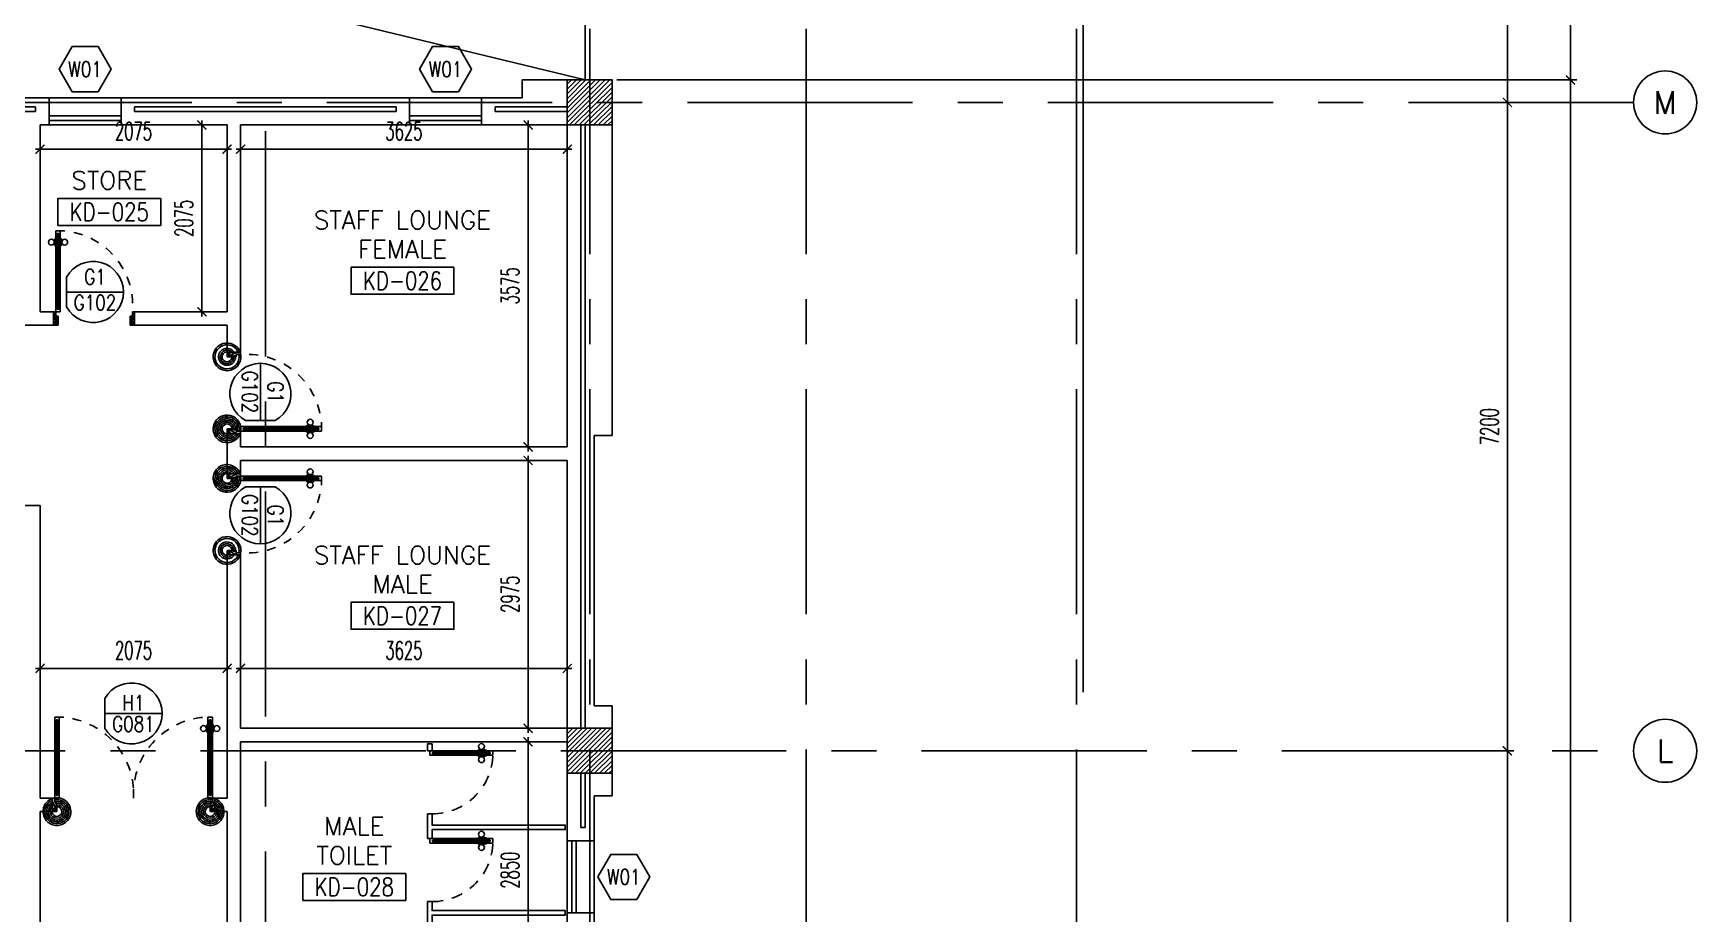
# Model space of a CAD drawing. Extents: x 417866.9 to 417960.2, y 43448 to 43538.2.
# Drawn here: x 417941.76 to 417960.22, y 43516.68 to 43526.46 of the extents above; entities that cross this region are included whole.
import ezdxf
from ezdxf.enums import TextEntityAlignment as Align

# ---------------------------------------------------------------- set-up
doc = ezdxf.new("R2010")
doc.units = 0
doc.header["$MEASUREMENT"] = 0
doc.header["$PDMODE"] = 3
doc.header["$PDSIZE"] = 0.1
doc.linetypes.add('CENTERX2', pattern=[4, 2.5, -0.5, 0.5, -0.5])
doc.linetypes.add('HIDDEN', pattern=[0.375, 0.25, -0.125])
doc.layers.get('0').update_dxf_attribs({"linetype": 'CONTINUOUS'})
doc.layers.get('DEFPOINTS').update_dxf_attribs({"linetype": 'CONTINUOUS'})
for name, color, linetype in [('AX-CR', 2, 'CONTINUOUS'), ('AX-DIM', 4, 'CONTINUOUS'), ('AX-TXT', 6, 'CONTINUOUS'), ('AXES', 11, 'CENTERX2'), ('COL', 2, 'CONTINUOUS'), ('DIM', 4, 'CONTINUOUS'), ('DOOR', 4, 'CONTINUOUS'), ('DOOR-CR', 2, 'CONTINUOUS'), ('DOOR-DIM', 3, 'CONTINUOUS'), ('DOOR-NO', 3, 'CONTINUOUS'), ('HAT', 8, 'CONTINUOUS'), ('INSUL', 7, 'CONTINUOUS'), ('PART', 9, 'CONTINUOUS'), ('RM-BOX', 2, 'CONTINUOUS'), ('RM-NAME', 2, 'CONTINUOUS'), ('RM-NO', 2, 'CONTINUOUS'), ('SLOPE', 8, 'CONTINUOUS'), ('STR', 5, 'CONTINUOUS'), ('WALL', 2, 'CONTINUOUS'), ('WIN', 5, 'CONTINUOUS'), ('WIN-BOX', 3, 'CONTINUOUS'), ('WIN-NO', 5, 'CONTINUOUS')]:
    doc.layers.add(name, color=color, linetype=linetype)
doc.styles.add('ROMANS', font='ROMANS.shx', dxfattribs={"width": 0.6})
doc.dimstyles.new('STANDARD in', dxfattribs={"dimtxt": 0.2, "dimasz": 0.1, "dimexe": 0.07, "dimexo": 0.05, "dimgap": 0.1, "dimtad": 1, "dimdec": 0, "dimlfac": 1000, "dimzin": 0, "dimdsep": 46, "dimtxsty": 'ROMANS', "dimblk": 'ARCHTICK', "dimcen": 0.05, "dimdle": 0.05, "dimclrd": 4, "dimclre": 4, "dimclrt": 2, "dimadec": 0, "dimazin": 0, "dimtfac": 1, "dimtdec": 0, "dimtmove": 2, "dimatfit": 3, "dimfxl": 0, "dimtolj": 1, "dimtzin": 0, "dimarcsym": 0})

# ---------------------------------------------------------------- blocks, each defined once
blk = doc.blocks.new('_ARCHTICK')
at = {"color": 0, "linetype": 'ByBlock', "const_width": 0.15}
blk.add_lwpolyline([(-0.5, -0.5), (0.5, 0.5)], dxfattribs=at)
blk = doc.blocks.new('*D597')
at = {"layer": 'AX-DIM', "color": 4, "lineweight": -2}
for p, q in [((417958.819, 43525.994), (417958.819, 43466.574)), ((417948.236, 43525.944), (417958.889, 43525.944)), ((417948.726, 43466.624), (417958.889, 43466.624))]:
    blk.add_line(p, q, dxfattribs=at)
at = {"layer": 'DEFPOINTS', "color": 0}
for p in [(417948.186, 43525.944), (417948.676, 43466.624), (417958.819, 43466.624)]:
    blk.add_point(p, dxfattribs=at)
at = {"layer": 'AX-DIM', "color": 4, "lineweight": -2, "xscale": 0.1, "yscale": 0.1, "zscale": 0.1}
for p, rotation in [((417958.819, 43525.944), 90), ((417958.819, 43466.624), 270)]:
    blk.add_blockref('_ARCHTICK', p, dxfattribs=dict(at, rotation=rotation))
at = {"layer": 'AX-DIM', "color": 2, "insert": (417958.619, 43496.284), "char_height": 0.2, "attachment_point": 5, "rotation": 90, "style": 'ROMANS'}
blk.add_mtext('\\A1;59320', dxfattribs=at)
blk = doc.blocks.new('*D142')
at = {"layer": 'AX-DIM', "color": 4, "lineweight": -2}
for p, q in [((417957.769, 43525.694), (417958.189, 43525.694)), ((417958.119, 43525.744), (417958.119, 43518.444)), ((417957.769, 43518.494), (417958.189, 43518.494))]:
    blk.add_line(p, q, dxfattribs=at)
at = {"layer": 'DEFPOINTS', "color": 0}
for p in [(417957.719, 43525.694), (417957.719, 43518.494), (417958.119, 43518.494)]:
    blk.add_point(p, dxfattribs=at)
at = {"layer": 'AX-DIM', "color": 4, "lineweight": -2, "xscale": 0.1, "yscale": 0.1, "zscale": 0.1}
for p, rotation in [((417958.119, 43525.694), 90), ((417958.119, 43518.494), 270)]:
    blk.add_blockref('_ARCHTICK', p, dxfattribs=dict(at, rotation=rotation))
at = {"layer": 'AX-DIM', "color": 2, "insert": (417957.919, 43522.094), "char_height": 0.2, "attachment_point": 5, "rotation": 90, "style": 'ROMANS'}
blk.add_mtext('\\A1;7200', dxfattribs=at)
blk = doc.blocks.new('RM1')
at = {"layer": 'RM-BOX'}
blk.add_lwpolyline([(570, -200), (-570, -200), (-570, -500), (570, -500)], close=True, dxfattribs=at)
at = {"layer": 'RM-NAME', "style": 'ROMANS'}
for tag, p in [('ROOMNAME1', (0, 324)), ('ROOMNAME2', (0, 0))]:
    blk.add_attdef(tag, text='', height=200, dxfattribs=at).set_placement(p, align=Align.MIDDLE)
at = {"layer": 'RM-NO', "style": 'ROMANS', "width": 0.8}
blk.add_attdef('ROOMNO', text='', height=200, dxfattribs=at).set_placement((0, -350), align=Align.MIDDLE)
blk = doc.blocks.new('A$C272A55A0')
at = {"layer": 'DOOR', "color": 0, "linetype": 'ByBlock'}
for p, q in [((0, 900), (0, 1050)), ((50, 1050), (0, 1050)), ((25, 950), (50, 950)), ((25, 900), (25, 950)), ((50, 950), (50, 1050)), ((1750, 950), (1750, 1050)), ((1750, 1050), (1800, 1050)), ((1775, 950), (1750, 950)), ((1775, 900), (1775, 950)), ((1800, 1050), (1800, 900)), ((0, 900), (25, 900)), ((75, 900), (25, 900)), ((25, 850), (25, 900)), ((42, 850), (25, 850)), ((58, 870), (42, 870)), ((42, 870), (42, 850)), ((58, 850), (58, 870)), ((75, 850), (58, 850)), ((75, 900), (75, 850)), ((1725, 900), (1775, 900)), ((1725, 900), (1725, 850)), ((1725, 850), (1742, 850)), ((1742, 870), (1758, 870)), ((1742, 850), (1742, 870)), ((1758, 870), (1758, 850)), ((1758, 850), (1775, 850)), ((1800, 900), (1775, 900)), ((1775, 850), (1775, 900)), ((25, 50), (42, 50)), ((25, 50), (25, 0)), ((25, 0), (75, 0)), ((75, 0), (25, 0)), ((42, 50), (42, 30)), ((42, 30), (58, 30)), ((58, 50), (75, 50)), ((58, 50), (58, 30)), ((75, 50), (75, 0)), ((1718, 160), (1709, 160)), ((1709, 95), (1709, 160)), ((1718, 95), (1709, 95)), ((1725, 173), (1718, 173)), ((1718, 173), (1718, 83)), ((1718, 95), (1718, 160)), ((1725, 83), (1718, 83)), ((1742, 50), (1725, 50)), ((1725, 50), (1725, 0)), ((1775, 0), (1725, 0)), ((1725, 0), (1775, 0)), ((1742, 50), (1742, 30)), ((1758, 30), (1742, 30)), ((1775, 50), (1758, 50)), ((1758, 50), (1758, 30)), ((1775, 173), (1782, 173)), ((1775, 83), (1782, 83)), ((1775, 50), (1775, 0)), ((1782, 173), (1782, 83)), ((1782, 160), (1791, 160)), ((1782, 95), (1782, 160)), ((1782, 95), (1791, 95)), ((1791, 95), (1791, 160))]:
    blk.add_line(p, q, dxfattribs=at)
at = {"layer": 'DOOR', "color": 9, "linetype": 'ByBlock'}
for p, q in [((50, 1050), (0, 1010)), ((50, 1050), (0, 937)), ((50, 1050), (37, 950)), ((1750, 1050), (1800, 1010)), ((1750, 1050), (1800, 937)), ((1750, 1050), (1763, 950))]:
    blk.add_line(p, q, dxfattribs=at)
at = {"layer": 'DOOR', "linetype": 'ByBlock'}
for p, q in [((25, 850), (25, 50)), ((42, 850), (42, 50)), ((58, 850), (58, 50)), ((75, 50), (75, 850)), ((1725, 50), (1725, 850)), ((1742, 850), (1742, 50)), ((1758, 850), (1758, 50)), ((1775, 850), (1775, 50))]:
    blk.add_line(p, q, dxfattribs=at)
at = {"layer": 'DOOR', "color": 0, "linetype": 'ByBlock'}
for centre in [(1676, 128), (1824, 128)]:
    blk.add_circle(centre, 32.4, dxfattribs=at)
at = {"layer": 'DOOR', "color": 9, "linetype": 'ByBlock'}
for centre, radius, start, end in [((50, 1050), 54.4, 203.2074, 270), ((50, 1050), 74.4, 227.7764, 270), ((50, 1050), 94.4, 238.0182, 270), ((50, 1050), 114, 244.0838, 257.3774), ((50, 1050), 134, 248.1598, 259.28), ((50, 1050), 34.4, 180, 270), ((50, 1050), 14.4, 180, 270), ((1750, 1050), 14.4, 270, 0), ((1750, 1050), 34.4, 270, 0), ((1750, 1050), 54.4, 270, 336.7926), ((1750, 1050), 74.4, 270, 312.2236), ((1750, 1050), 94.4, 270, 301.9818), ((1750, 1050), 114, 282.6226, 295.9162), ((1750, 1050), 134, 280.72, 291.8402), ((50, 1050), 154, 251.1053, 256.2858), ((1750, 1050), 154, 283.7142, 288.8947)]:
    blk.add_arc(centre, radius, start, end, dxfattribs=at)
at = {"layer": 'DOOR', "linetype": 'HIDDEN', "ltscale": 0.5}
for centre, start, end in [((50, 851), 268.3174, 3.2965), ((1750, 851), 176.7035, 271.6826)]:
    blk.add_arc(centre, 851, start, end, dxfattribs=at)
at = {"layer": 'WALL', "linetype": 'ByBlock'}
blk.add_line((1800, 900), (1800, 1050), dxfattribs=at)
blk = doc.blocks.new('DD1')
at = {"layer": 'DOOR-CR'}
blk.add_line((-316, 0), (316, 0), dxfattribs=at)
blk.add_lwpolyline([(-316, -166, 3.820224), (-316, 166)], format="xyb", close=True, dxfattribs=at)
at = {"layer": 'DOOR-NO', "color": 255, "style": 'ROMANS'}
for tag, width, p in [('G', 0.8, (-22, 156)), ('0000', 0.7, (-22, -136))]:
    blk.add_attdef(tag, text='', height=196, dxfattribs=dict(at, width=width)).set_placement(p, align=Align.MIDDLE)
blk = doc.blocks.new('WW1')
at = {"layer": 'WIN-BOX'}
blk.add_lwpolyline([(144, -250), (289, 0), (144, 250), (-144, 250), (-289, 0), (-144, -250)], close=True, dxfattribs=at)
at = {"layer": 'WIN-NO', "style": 'ROMANS', "width": 0.8}
blk.add_attdef('W00', text='', height=170, dxfattribs=at).set_placement((0, 0), align=Align.MIDDLE)
blk = doc.blocks.new('COL50')
at = {"layer": 'COL'}
blk.add_lwpolyline([(-250, 250), (-250, -250), (250, -250), (250, 250)], close=True, dxfattribs=at)
blk = doc.blocks.new('*X108')
at = {"color": 0}
for p, q in [((253129, 62316), (253614, 62801)), ((253129, 62369), (253561, 62801)), ((253129, 62422), (253508, 62801)), ((253129, 62475), (253455, 62801)), ((253129, 62528), (253402, 62801)), ((253129, 62581), (253349, 62801)), ((253129, 62634), (253296, 62801)), ((253129, 62687), (253243, 62801)), ((253129, 62740), (253190, 62801)), ((253129, 62793), (253136, 62801)), ((253167, 62301), (253629, 62763)), ((253220, 62301), (253629, 62710)), ((253273, 62301), (253629, 62657)), ((253326, 62301), (253629, 62604)), ((253379, 62301), (253629, 62551)), ((253432, 62301), (253629, 62498)), ((253485, 62301), (253629, 62445)), ((253538, 62301), (253629, 62392)), ((253591, 62301), (253629, 62338))]:
    blk.add_line(p, q, dxfattribs=at)
blk = doc.blocks.new('*D153')
at = {"layer": 'AX-DIM', "color": 4, "lineweight": -2}
for p, q in [((417957.769, 43518.494), (417958.189, 43518.494)), ((417958.119, 43518.544), (417958.119, 43511.244)), ((417957.769, 43511.294), (417958.189, 43511.294))]:
    blk.add_line(p, q, dxfattribs=at)
at = {"layer": 'DEFPOINTS', "color": 0}
for p in [(417957.719, 43518.494), (417957.719, 43511.294), (417958.119, 43511.294)]:
    blk.add_point(p, dxfattribs=at)
at = {"layer": 'AX-DIM', "color": 4, "lineweight": -2, "xscale": 0.1, "yscale": 0.1, "zscale": 0.1}
for p, rotation in [((417958.119, 43518.494), 90), ((417958.119, 43511.294), 270)]:
    blk.add_blockref('_ARCHTICK', p, dxfattribs=dict(at, rotation=rotation))
at = {"layer": 'AX-DIM', "color": 2, "insert": (417957.919, 43514.894), "char_height": 0.2, "attachment_point": 5, "rotation": 90, "style": 'ROMANS'}
blk.add_mtext('\\A1;7200', dxfattribs=at)
blk = doc.blocks.new('AXR')
at = {"layer": 'AX-CR'}
blk.add_circle((350, 0), 350, dxfattribs=at)
at = {"layer": 'AX-TXT', "style": 'ROMANS'}
blk.add_attdef('AX', text='', height=250, dxfattribs=at).set_placement((350, 0), align=Align.MIDDLE)
blk = doc.blocks.new('*D154')
at = {"layer": 'AX-DIM', "color": 4, "linetype": 'ByBlock', "lineweight": -2}
for p, q in [((417950.976, 43535.969), (417958.889, 43535.969)), ((417958.819, 43536.019), (417958.819, 43525.894)), ((417958.169, 43525.944), (417958.889, 43525.944))]:
    blk.add_line(p, q, dxfattribs=at)
at = {"layer": 'DEFPOINTS', "color": 0, "linetype": 'ByBlock'}
for p in [(417950.926, 43535.969), (417958.119, 43525.944), (417958.819, 43525.944)]:
    blk.add_point(p, dxfattribs=at)
at = {"layer": 'AX-DIM', "color": 4, "linetype": 'ByBlock', "lineweight": -2, "xscale": 0.1, "yscale": 0.1, "zscale": 0.1}
for p, rotation in [((417958.819, 43535.969), 90), ((417958.819, 43525.944), 270)]:
    blk.add_blockref('_ARCHTICK', p, dxfattribs=dict(at, rotation=rotation))
at = {"layer": 'AX-DIM', "color": 2, "linetype": 'ByBlock', "insert": (417958.619, 43530.957), "char_height": 0.2, "attachment_point": 5, "rotation": 90, "style": 'ROMANS'}
blk.add_mtext('\\A1;10025', dxfattribs=at)
blk = doc.blocks.new('*X107')
at = {"color": 0}
for p, q in [((253129, 69528), (253601, 70001)), ((253129, 69581), (253548, 70001)), ((253129, 69634), (253495, 70001)), ((253129, 69687), (253442, 70001)), ((253129, 69740), (253389, 70001)), ((253129, 69793), (253336, 70001)), ((253129, 69846), (253283, 70001)), ((253129, 69900), (253230, 70001)), ((253129, 69953), (253177, 70001)), ((253154, 69501), (253629, 69975)), ((253207, 69501), (253629, 69922)), ((253260, 69501), (253629, 69869)), ((253313, 69501), (253629, 69816)), ((253366, 69501), (253629, 69763)), ((253419, 69501), (253629, 69710)), ((253473, 69501), (253629, 69657)), ((253526, 69501), (253629, 69604)), ((253579, 69501), (253629, 69551))]:
    blk.add_line(p, q, dxfattribs=at)
blk = doc.blocks.new('*D157')
at = {"layer": 'AX-DIM', "color": 4, "lineweight": -2}
for p, q in [((417957.769, 43528.094), (417958.189, 43528.094)), ((417958.119, 43528.144), (417958.119, 43525.644)), ((417957.769, 43525.694), (417958.189, 43525.694))]:
    blk.add_line(p, q, dxfattribs=at)
at = {"layer": 'DEFPOINTS', "color": 0}
for p in [(417957.719, 43528.094), (417957.719, 43525.694), (417958.119, 43525.694)]:
    blk.add_point(p, dxfattribs=at)
at = {"layer": 'AX-DIM', "color": 4, "lineweight": -2, "xscale": 0.1, "yscale": 0.1, "zscale": 0.1}
for p, rotation in [((417958.119, 43528.094), 90), ((417958.119, 43525.694), 270)]:
    blk.add_blockref('_ARCHTICK', p, dxfattribs=dict(at, rotation=rotation))
at = {"layer": 'AX-DIM', "color": 2, "insert": (417957.919, 43526.894), "char_height": 0.2, "attachment_point": 5, "rotation": 90, "style": 'ROMANS'}
blk.add_mtext('\\A1;2400', dxfattribs=at)
blk = doc.blocks.new('*D411')
at = {"layer": 'AX-DIM', "color": 4, "lineweight": -2}
for p, q in [((417948.137, 43537.08), (417953.462, 43537.08)), ((417948.187, 43536.43), (417948.187, 43537.15)), ((417953.412, 43519.144), (417953.412, 43537.15))]:
    blk.add_line(p, q, dxfattribs=at)
at = {"layer": 'DEFPOINTS', "color": 0}
for p in [(417953.412, 43537.08), (417948.187, 43536.38), (417953.412, 43519.094)]:
    blk.add_point(p, dxfattribs=at)
at = {"layer": 'AX-DIM', "color": 4, "lineweight": -2, "xscale": 0.1, "yscale": 0.1, "zscale": 0.1, "rotation": 180}
blk.add_blockref('_ARCHTICK', (417948.187, 43537.08), dxfattribs=at)
at = {"layer": 'AX-DIM', "color": 4, "lineweight": -2, "xscale": 0.1, "yscale": 0.1, "zscale": 0.1}
blk.add_blockref('_ARCHTICK', (417953.412, 43537.08), dxfattribs=at)
at = {"layer": 'AX-DIM', "color": 2, "insert": (417950.799, 43537.28), "char_height": 0.2, "attachment_point": 5, "style": 'ROMANS'}
blk.add_mtext('\\A1;5225', dxfattribs=at)
blk = doc.blocks.new('DOOR90')
at = {"layer": 'DOOR', "color": 7, "linetype": 'ByBlock'}
for p, q in [((-150, 0), (0, 0)), ((-150, 0), (-150, -25)), ((0, -50), (-114, 0)), ((0, -50), (-40, 0)), ((0, -50), (0, 0)), ((-1000, -25), (-1050, -25)), ((-1050, -75), (-1050, -25)), ((-1050, -25), (-1050, -75)), ((-1000, -75), (-1050, -75)), ((-1000, -42), (-1020, -42)), ((-1020, -42), (-1020, -58)), ((-1000, -58), (-1020, -58)), ((-1000, -25), (-1000, -42)), ((-1000, -58), (-1000, -75)), ((-878, -18), (-968, -18)), ((-968, -25), (-968, -18)), ((-968, -75), (-968, -82)), ((-878, -82), (-968, -82)), ((-955, -9), (-890, -9)), ((-955, -18), (-955, -9)), ((-955, -18), (-890, -18)), ((-955, -82), (-890, -82)), ((-955, -82), (-955, -91)), ((-955, -91), (-890, -91)), ((-890, -18), (-890, -9)), ((-890, -82), (-890, -91)), ((-878, -25), (-878, -18)), ((-878, -75), (-878, -82)), ((-200, -25), (-150, -25)), ((-200, -42), (-200, -25)), ((-180, -42), (-200, -42)), ((-200, -58), (-180, -58)), ((-200, -75), (-200, -58)), ((-150, -75), (-200, -75)), ((-180, -58), (-180, -42)), ((-150, -25), (-100, -25)), ((-150, -75), (-150, -25)), ((-100, -25), (-100, -50)), ((0, -50), (-100, -37)), ((-100, -50), (0, -50)), ((-150, -875), (-100, -875)), ((-150, -900), (-150, -875)), ((-150, -900), (0, -900)), ((0, -900), (-150, -900)), ((0, -850), (-114, -900)), ((-100, -875), (-100, -850)), ((0, -850), (-100, -863)), ((-100, -850), (0, -850)), ((0, -850), (-40, -900)), ((0, -850), (0, -900))]:
    blk.add_line(p, q, dxfattribs=at)
at = {"layer": 'DOOR', "linetype": 'ByBlock'}
for p, q in [((-200, -25), (-1000, -25)), ((-200, -42), (-1000, -42)), ((-200, -58), (-1000, -58)), ((-1000, -75), (-200, -75))]:
    blk.add_line(p, q, dxfattribs=at)
at = {"layer": 'DOOR', "color": 7, "linetype": 'ByBlock'}
for centre in [(-923, 24), (-923, -124)]:
    blk.add_circle(centre, 32.4, dxfattribs=at)
for centre, radius, start, end in [((0, -50), 154, 161.1053, 166.2858), ((0, -50), 94.4, 148.0182, 180), ((0, -50), 134, 158.1598, 169.28), ((0, -50), 114, 154.0838, 167.3774), ((0, -50), 74.4, 137.7764, 180), ((0, -50), 54.4, 113.2074, 180), ((0, -50), 34.4, 90, 180), ((0, -50), 14.4, 90, 180), ((0, -850), 154, 193.7142, 198.8947), ((0, -850), 134, 190.72, 201.8402), ((0, -850), 94.4, 180, 211.9818), ((0, -850), 74.4, 180, 222.2236), ((0, -850), 54.4, 180, 246.7926), ((0, -850), 34.4, 180, 270), ((0, -850), 14.4, 180, 270)]:
    blk.add_arc(centre, radius, start, end, dxfattribs=at)
at = {"layer": 'DOOR', "linetype": 'HIDDEN', "ltscale": 0.5}
blk.add_arc((-222, -50), 828, 178.2701, 275.003, dxfattribs=at)
blk = doc.blocks.new('*D313')
at = {"layer": 'DEFPOINTS', "color": 0}
for p in [(417941.837, 43525.444), (417943.912, 43525.444), (417943.912, 43525.175)]:
    blk.add_point(p, dxfattribs=at)
at = {"layer": 'DIM', "color": 4, "lineweight": -2}
for p, q in [((417941.837, 43525.394), (417941.837, 43525.105)), ((417943.912, 43525.394), (417943.912, 43525.105)), ((417941.787, 43525.175), (417943.962, 43525.175))]:
    blk.add_line(p, q, dxfattribs=at)
at = {"layer": 'DIM', "color": 4, "lineweight": -2, "xscale": 0.1, "yscale": 0.1, "zscale": 0.1, "rotation": 180}
blk.add_blockref('_ARCHTICK', (417941.837, 43525.175), dxfattribs=at)
at = {"layer": 'DIM', "color": 4, "lineweight": -2, "xscale": 0.1, "yscale": 0.1, "zscale": 0.1}
blk.add_blockref('_ARCHTICK', (417943.912, 43525.175), dxfattribs=at)
at = {"layer": 'DIM', "color": 2, "insert": (417942.874, 43525.375), "char_height": 0.2, "attachment_point": 5, "style": 'ROMANS'}
blk.add_mtext('\\A1;2075', dxfattribs=at)
blk = doc.blocks.new('*D314')
at = {"layer": 'DEFPOINTS', "color": 0}
for p in [(417943.734, 43525.444), (417943.633, 43523.369), (417943.734, 43523.369)]:
    blk.add_point(p, dxfattribs=at)
at = {"layer": 'DIM', "color": 4, "lineweight": -2}
for p, q in [((417943.684, 43525.444), (417943.563, 43525.444)), ((417943.633, 43525.494), (417943.633, 43523.319)), ((417943.684, 43523.369), (417943.563, 43523.369))]:
    blk.add_line(p, q, dxfattribs=at)
at = {"layer": 'DIM', "color": 4, "lineweight": -2, "xscale": 0.1, "yscale": 0.1, "zscale": 0.1}
for p, rotation in [((417943.633, 43525.444), 90), ((417943.633, 43523.369), 270)]:
    blk.add_blockref('_ARCHTICK', p, dxfattribs=dict(at, rotation=rotation))
at = {"layer": 'DIM', "color": 2, "insert": (417943.433, 43524.407), "char_height": 0.2, "attachment_point": 5, "rotation": 90, "style": 'ROMANS'}
blk.add_mtext('\\A1;2075', dxfattribs=at)
blk = doc.blocks.new('*D315')
at = {"layer": 'DEFPOINTS', "color": 0}
for p in [(417947.687, 43525.175), (417944.062, 43524.811), (417947.687, 43524.811)]:
    blk.add_point(p, dxfattribs=at)
at = {"layer": 'DIM', "color": 4, "lineweight": -2}
for p, q in [((417944.062, 43524.861), (417944.062, 43525.245)), ((417947.687, 43524.861), (417947.687, 43525.245)), ((417944.012, 43525.175), (417947.737, 43525.175))]:
    blk.add_line(p, q, dxfattribs=at)
at = {"layer": 'DIM', "color": 4, "lineweight": -2, "xscale": 0.1, "yscale": 0.1, "zscale": 0.1, "rotation": 180}
blk.add_blockref('_ARCHTICK', (417944.062, 43525.175), dxfattribs=at)
at = {"layer": 'DIM', "color": 4, "lineweight": -2, "xscale": 0.1, "yscale": 0.1, "zscale": 0.1}
blk.add_blockref('_ARCHTICK', (417947.687, 43525.175), dxfattribs=at)
at = {"layer": 'DIM', "color": 2, "insert": (417945.874, 43525.375), "char_height": 0.2, "attachment_point": 5, "style": 'ROMANS'}
blk.add_mtext('\\A1;3625', dxfattribs=at)
blk = doc.blocks.new('*D316')
at = {"layer": 'DEFPOINTS', "color": 0}
for p in [(417947.212, 43525.444), (417947.212, 43521.869), (417947.252, 43521.869)]:
    blk.add_point(p, dxfattribs=at)
at = {"layer": 'DIM', "color": 4, "lineweight": -2}
for p, q in [((417947.252, 43525.494), (417947.252, 43521.819)), ((417947.262, 43525.444), (417947.322, 43525.444)), ((417947.262, 43521.869), (417947.322, 43521.869))]:
    blk.add_line(p, q, dxfattribs=at)
at = {"layer": 'DIM', "color": 4, "lineweight": -2, "xscale": 0.1, "yscale": 0.1, "zscale": 0.1}
for p, rotation in [((417947.252, 43525.444), 90), ((417947.252, 43521.869), 270)]:
    blk.add_blockref('_ARCHTICK', p, dxfattribs=dict(at, rotation=rotation))
at = {"layer": 'DIM', "color": 2, "insert": (417947.052, 43523.657), "char_height": 0.2, "attachment_point": 5, "rotation": 90, "style": 'ROMANS'}
blk.add_mtext('\\A1;3575', dxfattribs=at)
blk = doc.blocks.new('*D317')
at = {"layer": 'DEFPOINTS', "color": 0}
for p in [(417947.687, 43521.719), (417947.252, 43518.744), (417947.687, 43518.744)]:
    blk.add_point(p, dxfattribs=at)
at = {"layer": 'DIM', "color": 4, "lineweight": -2}
for p, q in [((417947.252, 43521.769), (417947.252, 43518.694)), ((417947.637, 43521.719), (417947.182, 43521.719)), ((417947.637, 43518.744), (417947.182, 43518.744))]:
    blk.add_line(p, q, dxfattribs=at)
at = {"layer": 'DIM', "color": 4, "lineweight": -2, "xscale": 0.1, "yscale": 0.1, "zscale": 0.1}
for p, rotation in [((417947.252, 43521.719), 90), ((417947.252, 43518.744), 270)]:
    blk.add_blockref('_ARCHTICK', p, dxfattribs=dict(at, rotation=rotation))
at = {"layer": 'DIM', "color": 2, "insert": (417947.052, 43520.232), "char_height": 0.2, "attachment_point": 5, "rotation": 90, "style": 'ROMANS'}
blk.add_mtext('\\A1;2975', dxfattribs=at)
blk = doc.blocks.new('*D318')
at = {"layer": 'DEFPOINTS', "color": 0}
for p in [(417944.062, 43519.41), (417944.062, 43519.212), (417947.687, 43519.212)]:
    blk.add_point(p, dxfattribs=at)
at = {"layer": 'DIM', "color": 4, "lineweight": -2}
for p, q in [((417947.737, 43519.41), (417944.012, 43519.41)), ((417944.062, 43519.262), (417944.062, 43519.48)), ((417947.687, 43519.262), (417947.687, 43519.48))]:
    blk.add_line(p, q, dxfattribs=at)
at = {"layer": 'DIM', "color": 4, "lineweight": -2, "xscale": 0.1, "yscale": 0.1, "zscale": 0.1, "rotation": 180}
blk.add_blockref('_ARCHTICK', (417944.062, 43519.41), dxfattribs=at)
at = {"layer": 'DIM', "color": 4, "lineweight": -2, "xscale": 0.1, "yscale": 0.1, "zscale": 0.1}
blk.add_blockref('_ARCHTICK', (417947.687, 43519.41), dxfattribs=at)
at = {"layer": 'DIM', "color": 2, "insert": (417945.874, 43519.61), "char_height": 0.2, "attachment_point": 5, "style": 'ROMANS'}
blk.add_mtext('\\A1;3625', dxfattribs=at)
blk = doc.blocks.new('*D319')
at = {"layer": 'DEFPOINTS', "color": 0}
for p in [(417941.837, 43519.877), (417943.912, 43519.877), (417941.837, 43519.41)]:
    blk.add_point(p, dxfattribs=at)
at = {"layer": 'DIM', "color": 4, "lineweight": -2}
for p, q in [((417941.837, 43519.827), (417941.837, 43519.34)), ((417943.912, 43519.827), (417943.912, 43519.34)), ((417943.962, 43519.41), (417941.787, 43519.41))]:
    blk.add_line(p, q, dxfattribs=at)
at = {"layer": 'DIM', "color": 4, "lineweight": -2, "xscale": 0.1, "yscale": 0.1, "zscale": 0.1, "rotation": 180}
blk.add_blockref('_ARCHTICK', (417941.837, 43519.41), dxfattribs=at)
at = {"layer": 'DIM', "color": 4, "lineweight": -2, "xscale": 0.1, "yscale": 0.1, "zscale": 0.1}
blk.add_blockref('_ARCHTICK', (417943.912, 43519.41), dxfattribs=at)
at = {"layer": 'DIM', "color": 2, "insert": (417942.874, 43519.61), "char_height": 0.2, "attachment_point": 5, "style": 'ROMANS'}
blk.add_mtext('\\A1;2075', dxfattribs=at)
blk = doc.blocks.new('*D331')
at = {"layer": 'DEFPOINTS', "color": 0}
for p in [(417947.502, 43518.594), (417947.252, 43515.744), (417947.502, 43515.744)]:
    blk.add_point(p, dxfattribs=at)
at = {"layer": 'DIM', "color": 4, "lineweight": -2}
for p, q in [((417947.452, 43518.594), (417947.182, 43518.594)), ((417947.252, 43518.644), (417947.252, 43515.694)), ((417947.452, 43515.744), (417947.182, 43515.744))]:
    blk.add_line(p, q, dxfattribs=at)
at = {"layer": 'DIM', "color": 4, "lineweight": -2, "xscale": 0.1, "yscale": 0.1, "zscale": 0.1}
for p, rotation in [((417947.252, 43518.594), 90), ((417947.252, 43515.744), 270)]:
    blk.add_blockref('_ARCHTICK', p, dxfattribs=dict(at, rotation=rotation))
at = {"layer": 'DIM', "color": 2, "insert": (417947.052, 43517.169), "char_height": 0.2, "attachment_point": 5, "rotation": 90, "style": 'ROMANS'}
blk.add_mtext('\\A1;2850', dxfattribs=at)

msp = doc.modelspace()

# ---------------------------------------------------------------- linework, layer by layer
at = {"layer": 'AXES'}
for p, q in [((417947.9366, 43460.01), (417947.9366, 43537.5491)), ((417950.3366, 43460.01), (417950.3366, 43537.5491)), ((417953.3366, 43460.01), (417953.3366, 43537.5491)), ((417959.5194, 43525.6943), (417889.6966, 43525.6943)), ((417944.3366, 43466.8743), (417944.3366, 43525.6943)), ((417867.6171, 43518.4943), (417959.5152, 43518.4943))]:
    msp.add_line(p, q, dxfattribs=at)
at = {"layer": 'COL'}
msp.add_lwpolyline([(417948.1866, 43525.4443), (417948.1866, 43525.9443), (417947.6866, 43525.9443), (417947.6866, 43525.4443)], close=True, dxfattribs=at)
at = {"layer": 'DOOR', "color": 97, "linetype": 'ByBlock'}
for p, q in [((417946.2116, 43518.4943), (417946.1616, 43518.4943)), ((417946.1616, 43518.4443), (417946.1616, 43518.4943)), ((417946.1616, 43518.4443), (417946.2116, 43518.4443)), ((417946.1916, 43518.4773), (417946.2116, 43518.4773)), ((417946.1916, 43518.4613), (417946.1916, 43518.4773)), ((417946.2116, 43518.4613), (417946.1916, 43518.4613)), ((417946.2116, 43518.4943), (417946.8116, 43518.4943)), ((417946.2116, 43518.4773), (417946.2116, 43518.4943)), ((417946.2116, 43518.4773), (417946.8116, 43518.4773)), ((417946.2116, 43518.4613), (417946.8116, 43518.4613)), ((417946.2116, 43518.4443), (417946.2116, 43518.4613)), ((417946.8116, 43518.4443), (417946.2116, 43518.4443)), ((417946.7019, 43518.5015), (417946.7019, 43518.5105)), ((417946.7667, 43518.5105), (417946.7019, 43518.5105)), ((417946.7667, 43518.5015), (417946.7019, 43518.5015)), ((417946.7019, 43518.4371), (417946.7019, 43518.4281)), ((417946.7667, 43518.4371), (417946.7019, 43518.4371)), ((417946.7667, 43518.4281), (417946.7019, 43518.4281)), ((417946.7667, 43518.5015), (417946.7667, 43518.5105)), ((417946.7667, 43518.4371), (417946.7667, 43518.4281)), ((417946.7793, 43518.4943), (417946.7793, 43518.5015)), ((417946.7893, 43518.5015), (417946.7793, 43518.5015)), ((417946.7793, 43518.4443), (417946.7793, 43518.4371)), ((417946.7893, 43518.4371), (417946.7793, 43518.4371)), ((417946.7893, 43518.4943), (417946.7893, 43518.5015)), ((417946.7893, 43518.4443), (417946.7893, 43518.4371)), ((417946.8116, 43518.4943), (417946.8116, 43518.4773)), ((417946.8116, 43518.4943), (417946.8616, 43518.4943)), ((417946.8116, 43518.4773), (417946.8316, 43518.4773)), ((417946.8116, 43518.4613), (417946.8116, 43518.4443)), ((417946.8116, 43518.4613), (417946.8316, 43518.4613)), ((417946.8116, 43518.4443), (417946.8616, 43518.4443)), ((417946.8316, 43518.4773), (417946.8316, 43518.4613)), ((417946.8616, 43518.4943), (417946.8616, 43518.4443)), ((417946.8616, 43518.4443), (417946.8616, 43518.4943)), ((417946.2116, 43517.5193), (417946.1616, 43517.5193)), ((417946.1616, 43517.4693), (417946.1616, 43517.5193)), ((417946.1916, 43517.5023), (417946.2116, 43517.5023)), ((417946.1916, 43517.4863), (417946.1916, 43517.5023)), ((417946.2116, 43517.4863), (417946.1916, 43517.4863)), ((417946.2116, 43517.5193), (417946.8116, 43517.5193)), ((417946.2116, 43517.5023), (417946.2116, 43517.5193)), ((417946.2116, 43517.5023), (417946.8116, 43517.5023)), ((417946.2116, 43517.4863), (417946.8116, 43517.4863)), ((417946.2116, 43517.4693), (417946.2116, 43517.4863)), ((417946.7019, 43517.5265), (417946.7019, 43517.5355)), ((417946.7667, 43517.5355), (417946.7019, 43517.5355)), ((417946.7667, 43517.5265), (417946.7019, 43517.5265)), ((417946.7667, 43517.5265), (417946.7667, 43517.5355)), ((417946.7793, 43517.5193), (417946.7793, 43517.5265)), ((417946.7893, 43517.5265), (417946.7793, 43517.5265)), ((417946.7893, 43517.5193), (417946.7893, 43517.5265)), ((417946.8116, 43517.5193), (417946.8116, 43517.5023)), ((417946.8116, 43517.5193), (417946.8616, 43517.5193)), ((417946.8116, 43517.5023), (417946.8316, 43517.5023)), ((417946.8116, 43517.4863), (417946.8116, 43517.4693)), ((417946.8116, 43517.4863), (417946.8316, 43517.4863)), ((417946.8316, 43517.5023), (417946.8316, 43517.4863)), ((417946.8616, 43517.5193), (417946.8616, 43517.4693)), ((417946.8616, 43517.4693), (417946.8616, 43517.5193)), ((417946.1616, 43517.4693), (417946.2116, 43517.4693)), ((417946.8116, 43517.4693), (417946.2116, 43517.4693)), ((417946.7019, 43517.4621), (417946.7019, 43517.4531)), ((417946.7667, 43517.4621), (417946.7019, 43517.4621)), ((417946.7667, 43517.4531), (417946.7019, 43517.4531)), ((417946.7667, 43517.4621), (417946.7667, 43517.4531)), ((417946.7793, 43517.4693), (417946.7793, 43517.4621)), ((417946.7893, 43517.4621), (417946.7793, 43517.4621)), ((417946.7893, 43517.4693), (417946.7893, 43517.4621)), ((417946.8116, 43517.4693), (417946.8616, 43517.4693))]:
    msp.add_line(p, q, dxfattribs=at)
for centre in [(417946.7343, 43518.5429), (417946.7343, 43518.3958), (417946.7343, 43517.5679), (417946.7343, 43517.4208)]:
    msp.add_circle(centre, 0.0324, dxfattribs=at)
at = {"layer": 'DOOR', "color": 97, "linetype": 'HIDDEN', "ltscale": 0.5}
for centre in [(417946.1871, 43518.4693), (417946.1871, 43517.4943)]:
    msp.add_arc(centre, 0.675, 269.96077, 2.12255, dxfattribs=at)
at = {"layer": 'INSUL'}
for p, q in [((417940.9866, 43525.6443), (417941.7866, 43525.6443)), ((417941.7866, 43525.6443), (417941.7866, 43525.5943)), ((417942.8866, 43525.6443), (417942.8866, 43525.5943)), ((417942.8866, 43525.6443), (417945.7866, 43525.6443)), ((417945.7866, 43525.6443), (417945.7866, 43525.5943)), ((417946.8866, 43525.6443), (417947.6866, 43525.6443)), ((417946.8866, 43525.6443), (417946.8866, 43525.5943)), ((417940.9866, 43525.5943), (417941.7866, 43525.5943)), ((417942.8866, 43525.5943), (417945.7866, 43525.5943)), ((417946.8866, 43525.5943), (417947.6866, 43525.5943)), ((417947.8366, 43518.7443), (417947.8366, 43525.4443)), ((417947.8866, 43518.7443), (417947.8866, 43525.4443)), ((417947.8366, 43518.2443), (417947.8366, 43517.6443)), ((417947.8866, 43518.2443), (417947.8866, 43517.6443)), ((417947.8866, 43517.6443), (417947.8366, 43517.6443))]:
    msp.add_line(p, q, dxfattribs=at)
at = {"layer": 'PART'}
msp.add_line((417946.1866, 43518.4943), (417946.1366, 43518.4943), dxfattribs=at)
for points in [[(417946.1366, 43518.5713), (417946.1866, 43518.5713), (417946.1866, 43518.4943), (417946.1366, 43518.4943)], [(417946.1366, 43517.7943), (417946.1866, 43517.7943), (417946.1866, 43517.6693), (417947.6636, 43517.6693), (417947.6636, 43517.6193), (417946.1866, 43517.6193), (417946.1866, 43517.5193), (417946.1366, 43517.5193)], [(417946.1366, 43516.8193), (417946.1866, 43516.8193), (417946.1866, 43516.7193), (417947.6636, 43516.7193), (417947.6636, 43516.6693), (417946.1866, 43516.6693), (417946.1866, 43516.5693), (417946.1366, 43516.5693)]]:
    msp.add_lwpolyline(points, close=True, dxfattribs=at)
at = {"layer": 'SLOPE', "color": 5}
msp.add_line((417940.9866, 43527.6193), (417947.8866, 43525.9443), dxfattribs=at)
at = {"layer": 'STR'}
msp.add_line((417947.8866, 43525.9443), (417947.8866, 43529.2943), dxfattribs=at)
at = {"layer": 'WALL'}
for p, q in [((417947.1866, 43525.9443), (417947.1866, 43525.7443)), ((417948.1866, 43525.9443), (417947.1866, 43525.9443)), ((417948.1866, 43521.9943), (417948.1866, 43525.9443)), ((417941.2372, 43525.7443), (417941.9366, 43525.7443)), ((417941.9366, 43525.7443), (417941.9366, 43525.4443)), ((417942.7366, 43525.7443), (417942.7366, 43525.4443)), ((417942.7366, 43525.7443), (417945.9366, 43525.7443)), ((417945.9366, 43525.7443), (417945.9366, 43525.4443)), ((417946.7366, 43525.7443), (417946.7366, 43525.4443)), ((417947.1866, 43525.7443), (417946.7366, 43525.7443)), ((417941.8366, 43523.3693), (417941.8366, 43525.4443)), ((417941.8366, 43525.4443), (417941.9366, 43525.4443)), ((417942.7366, 43525.4443), (417943.9116, 43525.4443)), ((417943.9116, 43525.4443), (417943.9116, 43523.3693)), ((417944.0616, 43522.9193), (417944.0616, 43525.4443)), ((417944.0616, 43525.4443), (417945.9366, 43525.4443)), ((417947.6866, 43525.4443), (417946.7366, 43525.4443)), ((417947.6866, 43521.8693), (417947.6866, 43525.4443)), ((417941.5366, 43523.2193), (417941.9866, 43523.2193)), ((417941.8366, 43523.3693), (417941.9866, 43523.3693)), ((417941.9866, 43523.2193), (417941.9866, 43523.3693)), ((417942.8866, 43523.2193), (417942.8866, 43523.3693)), ((417942.8866, 43523.3693), (417943.9116, 43523.3693)), ((417942.8866, 43523.2193), (417943.9116, 43523.2193)), ((417943.9116, 43523.2193), (417943.9116, 43522.9193)), ((417944.0616, 43522.9193), (417943.9116, 43522.9193)), ((417944.0616, 43522.0193), (417943.9116, 43522.0193)), ((417943.9116, 43522.0193), (417943.9116, 43521.5693)), ((417944.0616, 43521.8693), (417944.0616, 43522.0193)), ((417947.9866, 43518.9943), (417947.9866, 43521.9943)), ((417948.1866, 43521.9943), (417947.9866, 43521.9943)), ((417947.6866, 43521.8693), (417944.0616, 43521.8693)), ((417944.0616, 43521.5693), (417943.9116, 43521.5693)), ((417947.6866, 43521.7193), (417944.0616, 43521.7193)), ((417944.0616, 43521.5693), (417944.0616, 43521.7193)), ((417947.6866, 43518.7443), (417947.6866, 43521.7193)), ((417941.8366, 43521.2193), (417938.0116, 43521.2193)), ((417941.8366, 43521.2193), (417941.8366, 43517.9693)), ((417941.8366, 43517.9693), (417941.8366, 43521.2193)), ((417944.0616, 43520.6693), (417943.9116, 43520.6693)), ((417943.9116, 43520.6693), (417943.9116, 43517.9693)), ((417944.0616, 43518.7443), (417944.0616, 43520.6693)), ((417948.1866, 43518.9943), (417947.9866, 43518.9943)), ((417948.1866, 43518.9943), (417948.1866, 43517.9943)), ((417947.6866, 43518.8818), (417947.6866, 43518.7443)), ((417947.6866, 43518.7443), (417944.0616, 43518.7443)), ((417947.6866, 43518.5943), (417944.0616, 43518.5943)), ((417944.0616, 43515.7443), (417944.0616, 43518.5943)), ((417947.6866, 43518.2443), (417947.6866, 43517.4943)), ((417941.9741, 43517.9693), (417941.8366, 43517.9693)), ((417941.9741, 43517.9693), (417941.9741, 43517.8193)), ((417943.9116, 43517.9693), (417943.7741, 43517.9693)), ((417943.7741, 43517.9693), (417943.7741, 43517.8193)), ((417947.9866, 43517.9943), (417947.9866, 43517.4943)), ((417948.1866, 43517.9943), (417947.9866, 43517.9943)), ((417941.8366, 43517.8193), (417941.8366, 43508.9693)), ((417941.9741, 43517.8193), (417941.8366, 43517.8193)), ((417941.8366, 43517.8193), (417941.8366, 43517.3693)), ((417943.9116, 43517.8193), (417943.7741, 43517.8193)), ((417943.9116, 43517.8193), (417943.9116, 43514.1693)), ((417943.9116, 43517.8193), (417943.9116, 43517.3693)), ((417947.9866, 43517.4943), (417947.6866, 43517.4943)), ((417947.6866, 43516.6943), (417947.6866, 43515.2943)), ((417947.9866, 43516.6943), (417947.6866, 43516.6943)), ((417947.9866, 43516.6943), (417947.9866, 43515.2943))]:
    msp.add_line(p, q, dxfattribs=at)
at = {"layer": 'WIN'}
for p, q in [((417941.9366, 43525.7443), (417942.7366, 43525.7443)), ((417945.9366, 43525.7443), (417946.7366, 43525.7443)), ((417941.9366, 43525.5443), (417942.7366, 43525.5443)), ((417941.9366, 43525.4943), (417942.7366, 43525.4943)), ((417941.9366, 43525.4443), (417942.7366, 43525.4443)), ((417945.9366, 43525.5443), (417946.7366, 43525.5443)), ((417945.9366, 43525.4943), (417946.7366, 43525.4943)), ((417945.9366, 43525.4443), (417946.7366, 43525.4443)), ((417947.6866, 43517.4943), (417947.6866, 43516.6943)), ((417947.7366, 43517.4943), (417947.7366, 43516.6943)), ((417947.7866, 43517.4943), (417947.7866, 43516.6943)), ((417947.9866, 43517.4943), (417947.9866, 43516.6943))]:
    msp.add_line(p, q, dxfattribs=at)

# ---------------------------------------------------------------- block references
at = {"layer": 'AXES', "xscale": 0.001000000047497451, "yscale": 0.0009999999892897904, "zscale": 0.001}
for p, values in [((417959.5194, 43525.6943), {'AX': 'M'}), ((417959.5194, 43518.4943), {'AX': 'L'})]:
    msp.add_blockref('AXR', p, dxfattribs=at).add_auto_attribs(values)
at = {"layer": 'COL', "xscale": -0.001000000047497451, "yscale": 0.0009999999892897904, "zscale": 0.001}
msp.add_blockref('COL50', (417947.9366, 43518.4943), dxfattribs=at)
at = {"layer": 'DOOR', "color": 0, "xscale": -0.001000000047497451, "yscale": 0.0009999999892897904, "zscale": 0.001, "rotation": 180}
msp.add_blockref('A$C272A55A0', (417941.9741, 43518.8697), dxfattribs=at)
at = {"layer": 'DOOR-DIM', "yscale": 0.0009999999892897904, "zscale": 0.001}
for p, xscale, rotation in [((417941.9866, 43523.2193), -0.0009999999892897904, 90), ((417943.9116, 43522.0194), 0.001000000047497451, 180)]:
    msp.add_blockref('DOOR90', p, dxfattribs=dict(at, xscale=xscale, rotation=rotation))
at = {"layer": 'DOOR-DIM', "xscale": -0.001000000047497451, "yscale": 0.0009999999892897904, "zscale": 0.001}
msp.add_blockref('DOOR90', (417943.9116, 43521.5693), dxfattribs=at)
at = {"layer": 'DOOR-NO'}
ref = msp.add_blockref('DD1', (417942.4464, 43523.5892), dxfattribs=dict(at, xscale=0.001000000047497451, yscale=0.0009999999892897904, zscale=0.001))
ref.add_attrib('G', 'G1', dxfattribs={"height": 0.17, "style": 'ROMANS', "width": 0.8}).set_placement((417942.4464, 43523.7579), align=Align.MIDDLE)
ref.add_attrib('000', 'G102', dxfattribs={"height": 0.17, "style": 'ROMANS', "width": 0.8}).set_placement((417942.4464, 43523.4714), align=Align.MIDDLE)
ref = msp.add_blockref('DD1', (417944.2815, 43522.4791), dxfattribs=dict(at, xscale=-0.0009999999892897904, yscale=0.0009999999892897904, zscale=0.001, rotation=270))
ref.add_attrib('G', 'G1', dxfattribs={"height": 0.17, "rotation": 270, "style": 'ROMANS', "width": 0.8}).set_placement((417944.4502, 43522.4791), align=Align.MIDDLE)
ref.add_attrib('000', 'G102', dxfattribs={"height": 0.17, "rotation": 270, "style": 'ROMANS', "width": 0.8}).set_placement((417944.1636, 43522.4791), align=Align.MIDDLE)
ref = msp.add_blockref('DD1', (417944.2815, 43521.1095), dxfattribs=dict(at, xscale=0.0009999999892897904, yscale=0.0009999999892897904, zscale=0.001, rotation=270))
ref.add_attrib('G', 'G1', dxfattribs={"height": 0.17, "rotation": 270, "style": 'ROMANS', "width": 0.8}).set_placement((417944.4502, 43521.1095), align=Align.MIDDLE)
ref.add_attrib('000', 'G102', dxfattribs={"height": 0.17, "rotation": 270, "style": 'ROMANS', "width": 0.8}).set_placement((417944.1636, 43521.1095), align=Align.MIDDLE)
ref = msp.add_blockref('DD1', (417942.8732, 43518.9092), dxfattribs=dict(at, xscale=0.001000000047497451, yscale=0.0009999999892897904, zscale=0.001))
ref.add_attrib('G', 'H1', dxfattribs={"height": 0.17, "style": 'ROMANS', "width": 0.8}).set_placement((417942.8732, 43519.0272), align=Align.MIDDLE)
ref.add_attrib('000', 'G081', dxfattribs={"height": 0.17, "style": 'ROMANS', "width": 0.8}).set_placement((417942.8732, 43518.7914), align=Align.MIDDLE)
at = {"layer": 'HAT', "xscale": 0.001000000047497451, "yscale": 0.0009999999892897904, "zscale": 0.001}
for name in ['*X107', '*X108']:
    msp.add_blockref(name, (417694.5581, 43455.9433), dxfattribs=at)
at = {"layer": 'RM-NAME', "xscale": 0.001000000047497451, "yscale": 0.0009999999892897904, "zscale": 0.001}
for p, values in [((417942.6054, 43524.8285), {'ROOMNO': 'KD-025', 'ROOMNAME2': 'STORE'}), ((417945.8582, 43524.0649), {'ROOMNO': 'KD-026', 'ROOMNAME2': 'FEMALE', 'ROOMNAME1': 'STAFF LOUNGE'}), ((417945.8582, 43520.3442), {'ROOMNO': 'KD-027', 'ROOMNAME2': 'MALE', 'ROOMNAME1': 'STAFF LOUNGE'}), ((417945.3239, 43517.3334), {'ROOMNO': 'KD-028', 'ROOMNAME2': 'TOILET', 'ROOMNAME1': 'MALE'})]:
    msp.add_blockref('RM1', p, dxfattribs=at).add_auto_attribs(values)
at = {"layer": 'WIN-NO', "xscale": 0.001000000047497451, "yscale": 0.0009999999892897904, "zscale": 0.001}
for p in [(417942.3366, 43526.0638), (417946.3366, 43526.0638), (417948.3138, 43517.0943)]:
    msp.add_blockref('WW1', p, dxfattribs=at).add_auto_attribs({'W00': 'W01'})

# ---------------------------------------------------------------- dimensions: what is measured, and where the dimension line sits
at = {"layer": 'AX-DIM'}
dim = msp.add_linear_dim(base=(417953.4116, 43537.0798), p1=(417948.1866, 43536.3798), p2=(417953.4116, 43519.0938), dimstyle='STANDARD in', dxfattribs=at)
dim.commit()
dim.dimension.update_dxf_attribs({"geometry": '*D411', "text_midpoint": (417950.7991, 43537.2798)})
at = {"layer": 'AX-DIM', "linetype": 'ByBlock'}
dim = msp.add_linear_dim(base=(417958.8194, 43525.9443), p1=(417950.9264, 43535.9693), p2=(417958.1194, 43525.9443), angle=270, dimstyle='STANDARD in', dxfattribs=at)
dim.commit()
dim.dimension.update_dxf_attribs({"geometry": '*D154', "text_midpoint": (417958.6194, 43530.9568)})
at = {"layer": 'AX-DIM', "color": 6}
for base, p1, p2, picture, middle in [((417958.1194, 43525.6943), (417957.7194, 43528.0943), (417957.7194, 43525.6943), '*D157', (417957.9194, 43526.8943)), ((417958.1194, 43518.4943), (417957.7194, 43525.6943), (417957.7194, 43518.4943), '*D142', (417957.9194, 43522.0943)), ((417958.1194, 43511.2943), (417957.7194, 43518.4943), (417957.7194, 43511.2943), '*D153', (417957.9194, 43514.8943))]:
    dim = msp.add_linear_dim(base=base, p1=p1, p2=p2, angle=270, dimstyle='STANDARD in', dxfattribs=at)
    dim.commit()
    dim.dimension.update_dxf_attribs({"geometry": picture, "text_midpoint": middle})
at = {"layer": 'AX-DIM'}
dim = msp.add_linear_dim(base=(417958.8192, 43466.6243), p1=(417948.1865, 43525.9443), p2=(417948.676, 43466.6243), angle=270, dimstyle='STANDARD in', dxfattribs=at)
dim.commit()
dim.dimension.update_dxf_attribs({"geometry": '*D597', "text_midpoint": (417958.6192, 43496.2843)})
at = {"layer": 'DIM'}
for base, p1, p2, picture, middle in [((417943.9116, 43525.1748), (417941.8366, 43525.4443), (417943.9116, 43525.4443), '*D313', (417942.8741, 43525.3748)), ((417947.6866, 43525.1748), (417944.0616, 43524.8111), (417947.6866, 43524.8111), '*D315', (417945.8741, 43525.3748)), ((417941.8366, 43519.41), (417943.9116, 43519.8775), (417941.8366, 43519.8775), '*D319', (417942.8741, 43519.61)), ((417944.0616, 43519.41), (417947.6866, 43519.2116), (417944.0616, 43519.2116), '*D318', (417945.8741, 43519.61))]:
    dim = msp.add_linear_dim(base=base, p1=p1, p2=p2, dimstyle='STANDARD in', dxfattribs=at)
    dim.commit()
    dim.dimension.update_dxf_attribs({"geometry": picture, "text_midpoint": middle})
for base, p1, p2, picture, middle in [((417943.6331, 43523.3693), (417943.7338, 43525.4443), (417943.7338, 43523.3693), '*D314', (417943.4331, 43524.4068)), ((417947.2519, 43521.8693), (417947.2116, 43525.4443), (417947.2116, 43521.8693), '*D316', (417947.0519, 43523.6568)), ((417947.2519, 43518.7443), (417947.6866, 43521.7193), (417947.6866, 43518.7443), '*D317', (417947.0519, 43520.2318)), ((417947.2519, 43515.7443), (417947.5024, 43518.5943), (417947.5024, 43515.7443), '*D331', (417947.0519, 43517.1693))]:
    dim = msp.add_linear_dim(base=base, p1=p1, p2=p2, angle=90, dimstyle='STANDARD in', dxfattribs=at)
    dim.commit()
    dim.dimension.update_dxf_attribs({"geometry": picture, "text_midpoint": middle})

doc.saveas('drawing.dxf')
